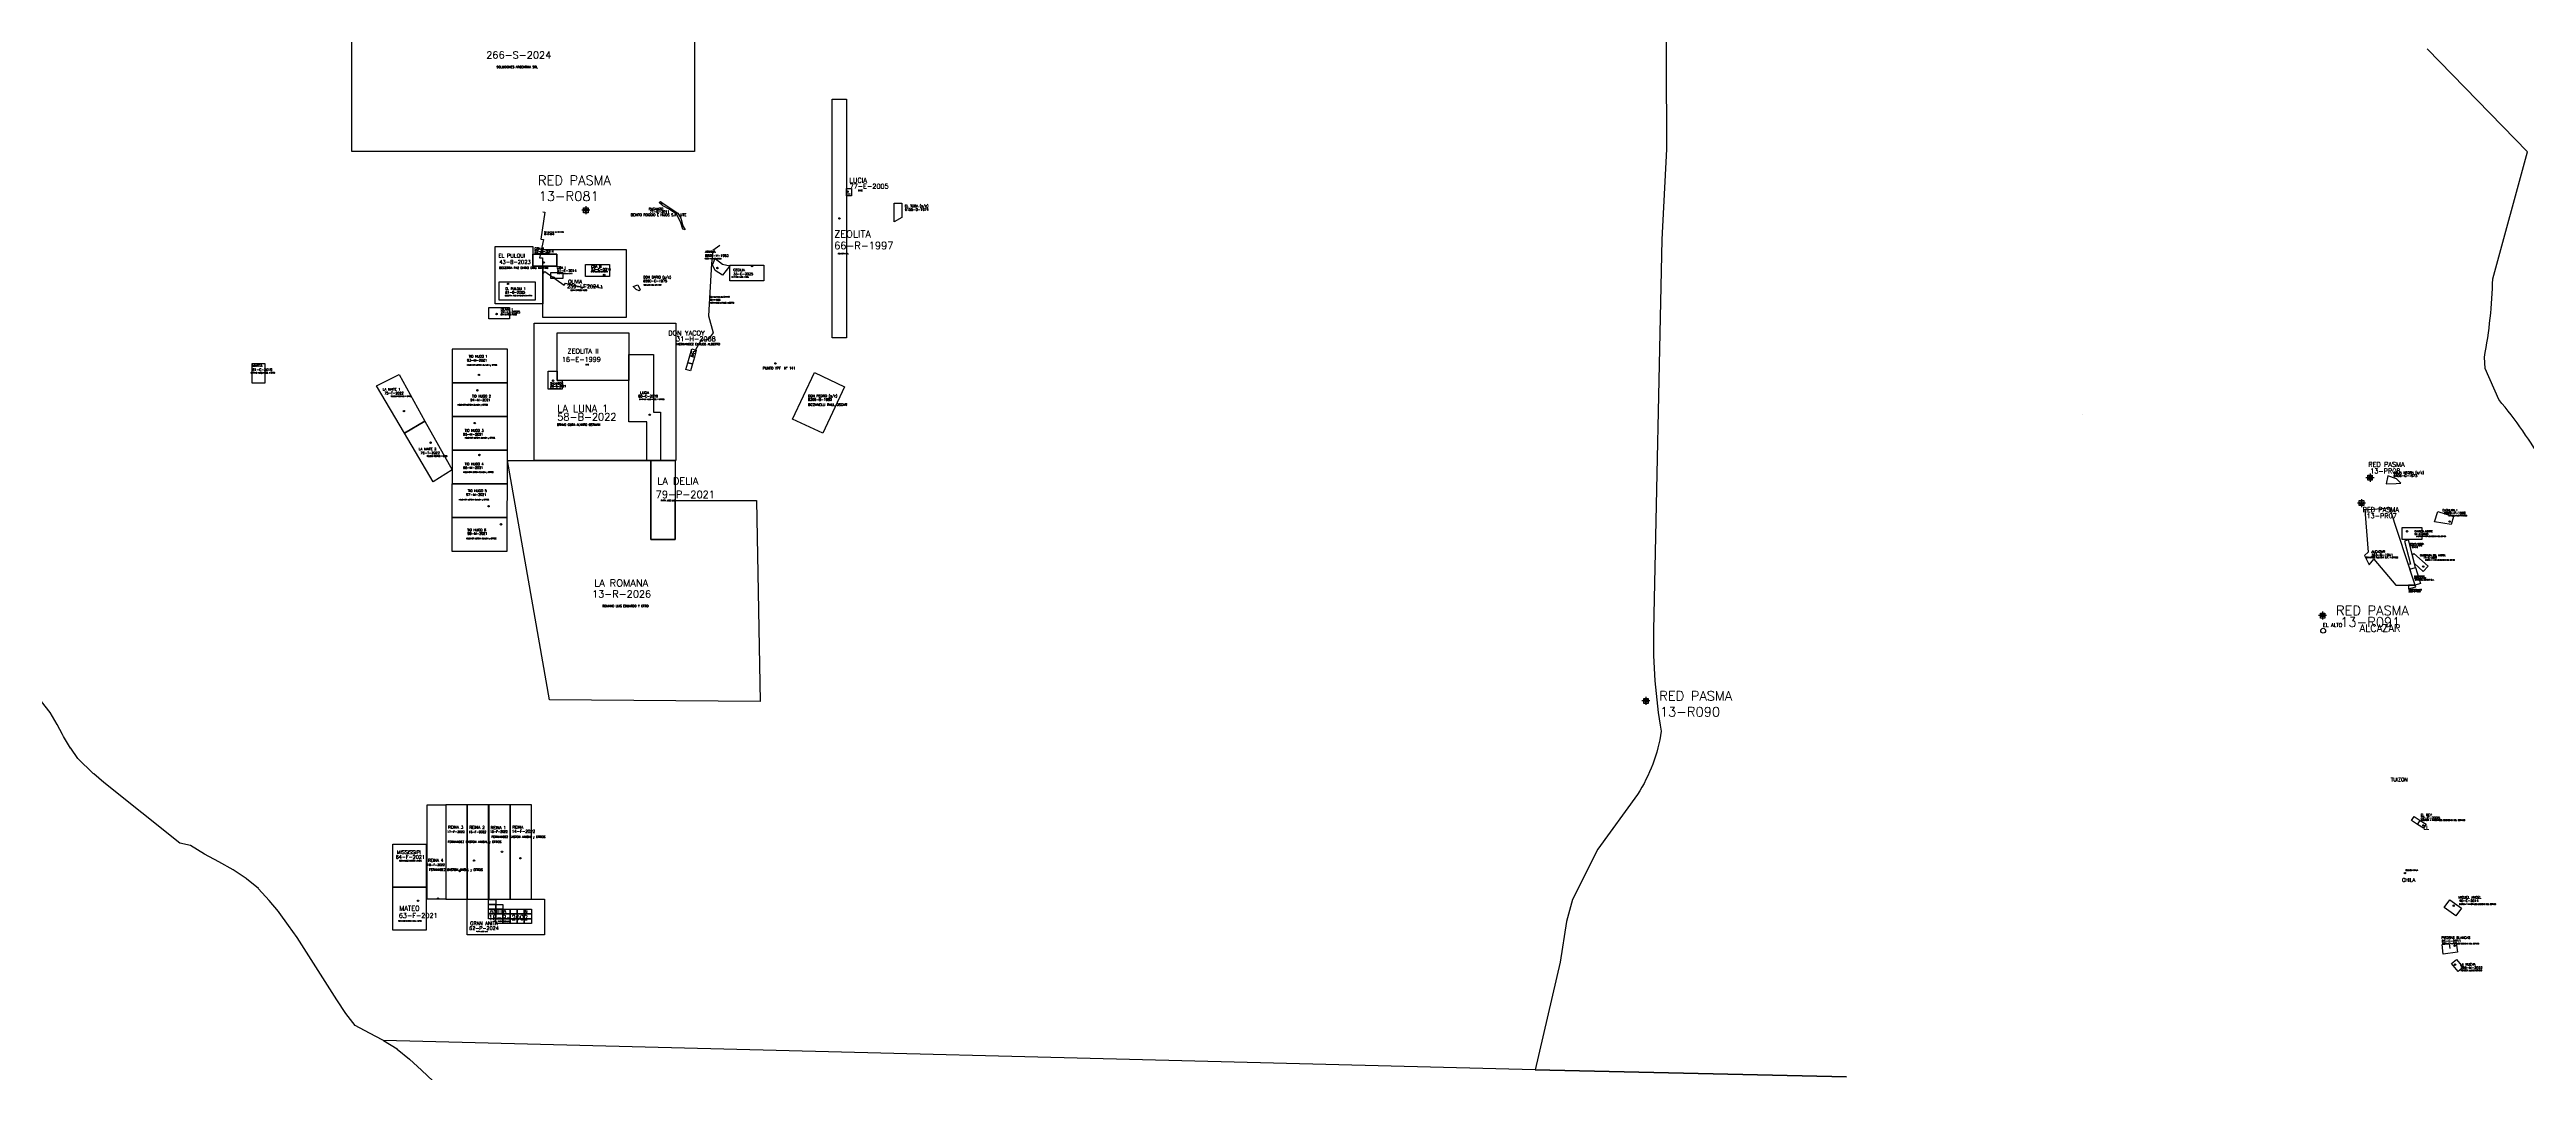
# Model space of a CAD drawing. Header units: metres. Extents: x -4406421 to 6012633, y 6449185 to 13337258.
# Drawn here: x 3349728 to 3453502, y 6622378 to 6665276 of the extents above; entities that cross this region are included whole.
import ezdxf

# ---------------------------------------------------------------- set-up
doc = ezdxf.new("R2010")
doc.units = ezdxf.units.M
doc.header["$LTSCALE"] = 20
doc.header["$MEASUREMENT"] = 0
doc.header["$PDMODE"] = 66
doc.header["$PDSIZE"] = 1
doc.linetypes.add('ACAD_ISO14W100', pattern=[25.5, 12, -3, 0.5, -3, 0.5, -3, 0.5, -3])
for name, color, linetype in [('CAMINOS', 7, 'CONTINUOUS'), ('CANTERAS', 6, 'CONTINUOUS'), ('CATEOS', 7, 'CONTINUOUS'), ('LIMDEP', 9, 'CONTINUOUS'), ('MANIFEST', 1, 'CONTINUOUS'), ('MANIFEST-TEMP', 3, 'CONTINUOUS'), ('MINAS', 76, 'CONTINUOUS'), ('P.A.S.M.A puntos', 241, 'CONTINUOUS'), ('SERVIDUMBRE', 44, 'CONTINUOUS')]:
    doc.layers.add(name, color=color, linetype=linetype)
doc.layers.add('TITULARES', color=7, linetype='CONTINUOUS', true_color=0x04fbc6)
doc.styles.add('ROMANS', font='romans.shx', dxfattribs={"oblique": 1.17516e-08, "height": 3})

msp = doc.modelspace()

# ---------------------------------------------------------------- linework, layer by layer
at = {"layer": 'CAMINOS', "linetype": 'Continuous'}
msp.add_circle((3380139, 6652111), 30, dxfattribs=at)
at = {"layer": 'CAMINOS', "color": 2, "ltscale": 100}
msp.add_circle((3444986, 6640904), 100, dxfattribs=at)
at = {"layer": 'CAMINOS', "color": 2}
msp.add_circle((3448410, 6630741), 30, dxfattribs=at)
at = {"layer": 'CANTERAS', "ltscale": 100}
for points in [[(3375275, 6658860), (3375332, 6658904), (3375472, 6658784), (3375720, 6658633), (3376046, 6658407), (3376174, 6658199), (3376264, 6657888), (3376361, 6657716), (3376254, 6657735), (3376157, 6658055), (3375993, 6658373), (3375682, 6658586), (3375416, 6658723)], [(3377622, 6656510), (3377929, 6656274), (3378227, 6656199), (3377917, 6655808), (3377620, 6656007), (3377502, 6656248)], [(3450346, 6645356), (3449649, 6645470), (3449783, 6645899), (3450451, 6645690)]]:
    msp.add_lwpolyline(points, close=True, dxfattribs=at)
at = {"layer": 'CANTERAS', "linetype": 'Continuous'}
for points in [[(3385110, 6658051), (3385110, 6658827), (3385437, 6658827), (3385437, 6658231)], [(3374179, 6655332), (3374375, 6655404), (3374472, 6655197), (3374432, 6655157), (3374305, 6655206)], [(3380862, 6649779), (3381771, 6651727), (3383039, 6651136), (3382131, 6649187)], [(3447773, 6646043), (3446733, 6645960), (3446869, 6644198), (3446712, 6644061), (3446913, 6643673), (3447109, 6643910), (3448031, 6642809), (3448837, 6642811)], [(3448560, 6642810), (3448561, 6642662), (3448865, 6642745), (3448837, 6642811)], [(3448617, 6643478), (3448847, 6643553), (3449067, 6642883), (3448837, 6642811)]]:
    msp.add_lwpolyline(points, close=True, dxfattribs=at)
at = {"layer": 'CANTERAS'}
msp.add_lwpolyline([(3447698, 6647398), (3447620, 6647057), (3448043, 6647072), (3448236, 6647089), (3448058, 6647272)], close=True, dxfattribs=at)
at = {"layer": 'CANTERAS', "linetype": 'Continuous'}
msp.add_lwpolyline([(3448552, 6643675), (3448617, 6643478), (3448847, 6643553), (3448563, 6644717), (3448386, 6644659), (3448640, 6643696), (3448552, 6643675)], dxfattribs=at)
at = {"layer": 'CANTERAS', "ltscale": 100}
for centre in [(3375372, 6658815), (3377712, 6656112), (3450281, 6645481)]:
    msp.add_circle(centre, 30, dxfattribs=at)
at = {"layer": 'CATEOS', "color": 0, "ltscale": 100}
for points in [[(3362400, 6667855), (3370500, 6667855), (3370500, 6668000), (3376750, 6668000), (3376750, 6661000), (3362400, 6661000)], [(3370392, 6656893), (3373883, 6656893), (3373883, 6654036), (3370392, 6654036), (3370392, 6656194), (3370980, 6656194), (3370980, 6656692), (3370392, 6656692)], [(3370038, 6653807), (3375972, 6653807), (3375972, 6648043), (3370038, 6648043)], [(3367228, 6629646), (3370465, 6629646), (3370465, 6628146), (3367228, 6628146)]]:
    msp.add_lwpolyline(points, close=True, dxfattribs=at)
at = {"layer": 'CATEOS', "ltscale": 100}
for points in [[(3368392, 6657011), (3369977, 6657011), (3369977, 6656194), (3370392, 6656194), (3370392, 6654611), (3368392, 6654611)], [(3368911, 6648043), (3374920, 6648043), (3374920, 6644734), (3375936, 6644735), (3375936, 6646369), (3379343, 6646369), (3379504, 6637929), (3370675, 6638007)], [(3374920, 6648043), (3375936, 6648043), (3375936, 6644735), (3374920, 6644734)], [(3364105, 6631953), (3365502, 6631953), (3365502, 6630149), (3364105, 6630149)]]:
    msp.add_lwpolyline(points, close=True, dxfattribs=at)
at = {"layer": 'LIMDEP', "linetype": 'Continuous'}
for points in [[(3417442, 6668671), (3417470, 6661099), (3417277, 6657306), (3416930, 6640929, 0.0487123), (3417251, 6636685, -0.1046921), (3416262, 6634039), (3414599, 6631742), (3413540, 6629627), (3413278, 6628716), (3413013, 6627006), (3411975, 6622485), (3363726, 6623715), (3363697, 6623737), (3363127, 6624029), (3362537, 6624343), (3362137, 6624859), (3361765, 6625420), (3360099, 6628038), (3359746, 6628544), (3359346, 6629082), (3359316, 6629126), (3358926, 6629597), (3358487, 6630080), (3358477, 6630091), (3357982, 6630506), (3357963, 6630516), (3357420, 6630875), (3356820, 6631211), (3356220, 6631536), (3355639, 6631894), (3355186, 6631999), (3351999, 6634540), (3351581, 6634900), (3351562, 6634911), (3350919, 6635545), (3350615, 6635974), (3350605, 6635985), (3350310, 6636469), (3350271, 6636546), (3350044, 6636975), (3349748, 6637481), (3349396, 6637931)], [(3417442, 6668671), (3417470, 6661099), (3417277, 6657306), (3416930, 6640929, 0.0487123), (3417251, 6636685, -0.1046921), (3416262, 6634039), (3414599, 6631742), (3413540, 6629627), (3413278, 6628716), (3413013, 6627006), (3411975, 6622485), (3425010, 6622196, 0.0769734)], [(3454238, 6647879, 0.0431742), (3452341, 6650598), (3451778, 6651903), (3451737, 6652369, 0.0430727), (3452088, 6655663), (3453548, 6660979), (3449348, 6665306)], [(3454238, 6647879, 0.0431742), (3452341, 6650598), (3451778, 6651903), (3451737, 6652369, 0.0430727), (3452088, 6655663), (3453548, 6660979)]]:
    msp.add_lwpolyline(points, format="xyb", dxfattribs=at)
for points in [[(3449348, 6665306), (3453548, 6660979)], [(3425010, 6622196), (3411975, 6622485), (3363726, 6623715), (3364297, 6623367), (3364297, 6623356), (3364811, 6622941), (3365306, 6622471), (3365802, 6622011)]]:
    msp.add_lwpolyline(points, dxfattribs=at)
at = {"layer": 'LIMDEP', "linetype": 'ACAD_ISO14W100', "ltscale": 100}
msp.add_point((3434919, 6649990), dxfattribs=at)
at = {"layer": 'MANIFEST', "linetype": 'Continuous'}
msp.add_lwpolyline([(3382521, 6663191), (3383121, 6663191), (3383121, 6653191), (3382521, 6653191)], close=True, dxfattribs=at)
at = {"layer": 'MANIFEST', "ltscale": 100}
for points in [[(3369977, 6656692), (3370980, 6656692), (3370980, 6656194), (3369977, 6656194)], [(3372184, 6656261), (3373186, 6656261), (3373186, 6655763), (3372184, 6655763)], [(3378230, 6656237), (3379660, 6656237), (3379660, 6655572), (3378230, 6655572)], [(3370728, 6655927), (3371229, 6655927), (3371229, 6655677), (3370728, 6655677)], [(3371000, 6653400), (3374000, 6653400), (3374000, 6651400), (3371000, 6651400)], [(3370625, 6651027), (3370625, 6651783), (3371000, 6651783), (3371000, 6651400), (3371205, 6651400), (3371205, 6651027)], [(3366590, 6649881), (3366590, 6648473), (3368912, 6648473), (3368915, 6649881)], [(3448295, 6645231), (3449119, 6645231), (3449119, 6644727), (3448295, 6644727)], [(3448721, 6644067), (3448790, 6644142), (3449382, 6643604), (3449180, 6643382), (3448805, 6643722)], [(3366334, 6633608), (3366334, 6629647), (3365545, 6629647), (3365545, 6633608)], [(3367229, 6633608), (3366334, 6633608), (3366334, 6629647), (3367229, 6629647)], [(3368126, 6633608), (3367231, 6633608), (3367231, 6629647), (3368126, 6629647)], [(3369021, 6633608), (3368127, 6633608), (3368127, 6629647), (3369021, 6629647)], [(3369915, 6633608), (3369020, 6633608), (3369020, 6629647), (3369915, 6629647)], [(3450054, 6629296), (3450289, 6629620), (3450775, 6629268), (3450540, 6628944)], [(3450013, 6627346), (3449965, 6627743), (3450561, 6627815), (3450609, 6627418)], [(3450576, 6627113), (3450851, 6626784), (3450635, 6626607), (3450358, 6626946)]]:
    msp.add_lwpolyline(points, close=True, dxfattribs=at)
at = {"layer": 'MANIFEST', "color": 1, "ltscale": 100}
for points in [[(3368568, 6655537), (3370069, 6655537), (3370069, 6654763), (3368568, 6654763)], [(3368130, 6654462), (3369004, 6654462), (3369004, 6653979), (3368130, 6653979)], [(3358749, 6652113), (3358749, 6651289), (3358217, 6651289), (3358217, 6652113)], [(3366590, 6652716), (3366590, 6651303), (3368917, 6651303), (3368919, 6652716)], [(3374000, 6652486), (3375031, 6652486), (3375031, 6650072), (3375332, 6650072), (3375332, 6648043), (3374749, 6648043), (3374749, 6649657), (3374000, 6649657)], [(3364595, 6649187), (3363429, 6651167), (3364374, 6651645), (3365457, 6649695)], [(3366590, 6651303), (3366590, 6649881), (3368917, 6649881), (3368917, 6651303)], [(3365794, 6647152), (3364595, 6649187), (3365457, 6649695), (3366590, 6647655)], [(3366590, 6648473), (3366590, 6647060), (3368910, 6647060), (3368912, 6648473)], [(3366588, 6647060), (3366588, 6645647), (3368907, 6645647), (3368910, 6647059)], [(3366588, 6645647), (3366588, 6644234), (3368907, 6644234), (3368907, 6645647)], [(3364105, 6630149), (3365502, 6630149), (3365502, 6628344), (3364105, 6628344)]]:
    msp.add_lwpolyline(points, close=True, dxfattribs=at)
at = {"layer": 'MANIFEST', "linetype": 'Continuous'}
msp.add_circle((3382821, 6658191), 30, dxfattribs=at)
at = {"layer": 'MANIFEST', "ltscale": 100}
for centre in [(3370431, 6656344), (3379164, 6656194), (3370848, 6655712), (3372965, 6655819), (3370827, 6651387), (3374872, 6649961), (3367544, 6649607), (3448502, 6645071), (3449179, 6643592), (3367514, 6631265), (3369455, 6631362), (3366908, 6630829), (3366003, 6629673), (3450455, 6629374), (3450490, 6627694), (3450514, 6626901)]:
    msp.add_circle(centre, 30, dxfattribs=at)
at = {"layer": 'MANIFEST', "color": 1, "ltscale": 100}
for centre in [(3368941, 6655449), (3368458, 6654184), (3358614, 6651704), (3367654, 6650985), (3367718, 6651632), (3364576, 6650113), (3374872, 6649961), (3365690, 6648787), (3367739, 6648273), (3368123, 6646123), (3365171, 6629581)]:
    msp.add_circle(centre, 30, dxfattribs=at)
at = {"layer": 'MANIFEST', "lineweight": 25, "ltscale": 100}
msp.add_circle((3368686, 6631634), 30, dxfattribs=at)
at = {"layer": 'MANIFEST-TEMP', "color": 5, "ltscale": 100}
msp.add_lwpolyline([(3450263, 6627779), (3450287, 6627581)], dxfattribs=at)
at = {"layer": 'MANIFEST-TEMP', "color": 1, "ltscale": 100}
msp.add_circle((3368642, 6645365), 30, dxfattribs=at)
at = {"layer": 'MANIFEST-TEMP', "ltscale": 100}
msp.add_circle((3450281, 6645481), 30, dxfattribs=at)
at = {"layer": 'MINAS', "ltscale": 100}
for points in [[(3383121, 6659441), (3383321, 6659441), (3383321, 6659141), (3383121, 6659141)], [(3376472, 6652143), (3376664, 6652089), (3376583, 6651800), (3376391, 6651854)], [(3376553, 6652432), (3376745, 6652378), (3376664, 6652089), (3376472, 6652143)], [(3376634, 6652721), (3376826, 6652667), (3376745, 6652378), (3376553, 6652432)], [(3448794, 6633115), (3449044, 6632950), (3449295, 6632785), (3449185, 6632618), (3448935, 6632783), (3448684, 6632948)], [(3368120, 6629427), (3368120, 6629627), (3368420, 6629627), (3368420, 6629427)], [(3368120, 6629227), (3368120, 6629427), (3368420, 6629427), (3368420, 6629227)], [(3368120, 6629027), (3368120, 6629227), (3368420, 6629227), (3368420, 6629027)], [(3368420, 6629227), (3368420, 6629427), (3368720, 6629427), (3368720, 6629227)], [(3368420, 6629027), (3368420, 6629227), (3368720, 6629227), (3368720, 6629027)], [(3368720, 6629027), (3368720, 6629227), (3369020, 6629227), (3369020, 6629027)], [(3369020, 6629027), (3369020, 6629227), (3369320, 6629227), (3369320, 6629027)], [(3369320, 6629027), (3369320, 6629227), (3369620, 6629227), (3369620, 6629027)], [(3369620, 6629027), (3369620, 6629227), (3369920, 6629227), (3369920, 6629027)], [(3368120, 6628827), (3368120, 6629027), (3368420, 6629027), (3368420, 6628827)], [(3368420, 6628827), (3368420, 6629027), (3368720, 6629027), (3368720, 6628827)], [(3368420, 6628627), (3368420, 6628827), (3368720, 6628827), (3368720, 6628627)], [(3368720, 6628827), (3368720, 6629027), (3369020, 6629027), (3369020, 6628827)], [(3368720, 6628627), (3368720, 6628827), (3369020, 6628827), (3369020, 6628627)], [(3369020, 6628827), (3369020, 6629027), (3369320, 6629027), (3369320, 6628827)], [(3369020, 6628627), (3369020, 6628827), (3369320, 6628827), (3369320, 6628627)], [(3369320, 6628827), (3369320, 6629027), (3369620, 6629027), (3369620, 6628827)], [(3369320, 6628627), (3369320, 6628827), (3369620, 6628827), (3369620, 6628627)], [(3369620, 6628827), (3369620, 6629027), (3369920, 6629027), (3369920, 6628827)], [(3369620, 6628627), (3369620, 6628827), (3369920, 6628827), (3369920, 6628627)]]:
    msp.add_lwpolyline(points, close=True, dxfattribs=at)
for points in [[(3448935, 6632783), (3449044, 6632950)], [(3369320, 6629015), (3369320, 6629015)]]:
    msp.add_lwpolyline(points, dxfattribs=at)
for centre in [(3383164, 6659315), (3376670, 6652464), (3449185, 6632738), (3369705, 6629052)]:
    msp.add_circle(centre, 30, dxfattribs=at)
at = {"layer": 'MINAS', "linetype": 'Continuous'}
msp.add_circle((3369705, 6629052), 30, dxfattribs=at)
at = {"layer": 'P.A.S.M.A puntos', "ltscale": 100}
for p, q in [((3372365, 6658534), (3372028, 6658534)), ((3372365, 6658534), (3372028, 6658534)), ((3372197, 6658703), (3372197, 6658365)), ((3372197, 6658703), (3372197, 6658365)), ((3445131, 6641540), (3444793, 6641540)), ((3445131, 6641540), (3444793, 6641540)), ((3444962, 6641708), (3444962, 6641371)), ((3444962, 6641708), (3444962, 6641371)), ((3416778, 6637957), (3416441, 6637957)), ((3416778, 6637957), (3416441, 6637957)), ((3416610, 6638126), (3416610, 6637789)), ((3416610, 6638126), (3416610, 6637789))]:
    msp.add_line(p, q, dxfattribs=at)
at = {"layer": 'P.A.S.M.A puntos', "color": 61, "ltscale": 100}
for p, q in [((3447116, 6647321), (3446778, 6647321)), ((3446947, 6647490), (3446947, 6647152)), ((3446758, 6646255), (3446420, 6646255)), ((3446589, 6646424), (3446589, 6646087))]:
    msp.add_line(p, q, dxfattribs=at)
at = {"layer": 'P.A.S.M.A puntos', "ltscale": 100}
for points in [[(3372104, 6658640), (3372289, 6658640), (3372289, 6658428), (3372104, 6658428)], [(3372104, 6658640), (3372289, 6658640), (3372289, 6658428), (3372104, 6658428)], [(3444869, 6641646), (3445055, 6641646), (3445055, 6641434), (3444869, 6641434)], [(3444869, 6641646), (3445055, 6641646), (3445055, 6641434), (3444869, 6641434)], [(3416517, 6638063), (3416702, 6638063), (3416702, 6637851), (3416517, 6637851)], [(3416517, 6638063), (3416702, 6638063), (3416702, 6637851), (3416517, 6637851)]]:
    msp.add_lwpolyline(points, close=True, dxfattribs=at)
at = {"layer": 'P.A.S.M.A puntos', "color": 61, "ltscale": 100}
for points in [[(3446854, 6647427), (3447040, 6647427), (3447040, 6647215), (3446854, 6647215)], [(3446496, 6646361), (3446682, 6646361), (3446682, 6646149), (3446496, 6646149)]]:
    msp.add_lwpolyline(points, close=True, dxfattribs=at)
at = {"layer": 'P.A.S.M.A puntos', "ltscale": 100}
for centre in [(3372197, 6658534), (3372197, 6658534), (3444962, 6641540), (3444962, 6641540), (3416610, 6637957), (3416610, 6637957)]:
    msp.add_circle(centre, 60, dxfattribs=at)
at = {"layer": 'P.A.S.M.A puntos', "color": 61, "ltscale": 100}
for centre in [(3446951, 6647321), (3446589, 6646256)]:
    msp.add_circle(centre, 60, dxfattribs=at)
at = {"layer": 'SERVIDUMBRE', "lineweight": 30, "ltscale": 100}
for points in [[(3370389, 6658462), (3370476, 6658453), (3370312, 6657318), (3370429, 6657309), (3370249, 6656539), (3370385, 6656539), (3370390, 6655867), (3370482, 6655970), (3371291, 6655390), (3371344, 6655483), (3372128, 6655298), (3372133, 6655429), (3372883, 6655269), (3372858, 6655400)], [(3377818, 6657053), (3377521, 6656841), (3377458, 6656300), (3377336, 6654103), (3377527, 6653392), (3377328, 6653116), (3377017, 6653075), (3376739, 6652577)]]:
    msp.add_lwpolyline(points, dxfattribs=at)

# ---------------------------------------------------------------- texts
at = {"layer": 'CAMINOS', "linetype": 'Continuous', "style": 'ROMANS', "oblique": 0}
msp.add_text('PUNTO YPF  N° 141', height=100, dxfattribs=at).set_placement((3379612, 6651863))
at = {"layer": 'CAMINOS', "color": 2, "style": 'ROMANS', "oblique": 0}
for s, height, p in [('EL ALTO', 150, (3444977, 6641065)), ('ALCAZAR', 300, (3446512, 6640861)), ('CHILA', 150, (3448289, 6630376)), ('ESCUELA CHILA', 50, (3448441, 6630836))]:
    msp.add_text(s, height=height, dxfattribs=at).set_placement(p)
at = {"layer": 'CAMINOS', "style": 'ROMANS', "oblique": 0}
msp.add_text('TUIZON', height=150, dxfattribs=at).set_placement((3447819, 6634585))
at = {"layer": 'CANTERAS', "linetype": 'Continuous', "style": 'ROMANS', "oblique": 0}
for s, height, p in [('BENITO ROGGIO E HIJOS S.A -UTE', 100, (3374084, 6658293)), ('PAGANZO', 100, (3374831, 6658540)), ('71-B-2011', 100, (3374874, 6658420)), ('6155-D-1974', 100, (3385562, 6658516)), ('EL TOBA (s/c)', 100, (3385565, 6658668)), ('VESELY MARIO FRANCISCO', 40, (3377175, 6656479)), ('ANAMA ', 100, (3377199, 6656746)), ('8859-V-1983', 100, (3377194, 6656586)), ('6590-C-1975', 100, (3374601, 6655519)), ('DON DARIO (s/c)', 100, (3374605, 6655678)), ('CEBALLOS ADEL LEONARDO', 40, (3374627, 6655385)), ('BIZZANELLI RAUL OSCAR', 100, (3381502, 6650334)), ('8396-B-1980', 100, (3381508, 6650549)), ('DON PEDRO (s/c)', 100, (3381510, 6650701)), ('AGUA NEGRA (s/c)', 100, (3447935, 6647485)), ('6406-G-1975', 100, (3447931, 6647353)), ('CATALINA I', 90, (3449981, 6645911)), ('9699-P-1990', 90, (3450053, 6645793)), ('CARUSO CARLOS FRANCISCO', 40, (3450246, 6645704)), ('GRANITOS ALCAZAR S.A. Y OTROS', 60, (3446775, 6643943)), ('363-G-1941', 100, (3446997, 6644030)), ('ALCAZAR', 100, (3447007, 6644167)), ('7428-E-1978', 50, (3448633, 6644447)), ('DIFUNTA CORREA', 50, (3448635, 6644519)), ('E.M.S.E', 50, (3448711, 6644374)), ('3838-G-1965', 50, (3448564, 6642524)), ('SANTO DOMINGO', 50, (3448565, 6642595)), ('8569-G-1981', 50, (3448807, 6643087)), ('DON ORESTE', 50, (3448809, 6643158)), ('GRANITOS ALCAZAR S.A.', 50, (3448834, 6643016))]:
    msp.add_text(s, height=height, dxfattribs=at).set_placement(p)
at = {"layer": 'CATEOS', "color": 0, "linetype": 'Continuous', "style": 'ROMANS', "oblique": 0}
for s, p in [('266-S-2024', (3368024, 6664897)), ('58-B-2022', (3371000, 6649721)), ('LA LUNA 1', (3371000, 6650070)), ('13-R-2026', (3372454, 6642295)), ('LA ROMANA', (3372544, 6642753))]:
    msp.add_text(s, height=300, dxfattribs=at).set_placement(p)
at = {"layer": 'CATEOS', "style": 'ROMANS', "oblique": 0}
for s, p in [('EL PULQUI', (3368532, 6656549)), ('43-B-2023', (3368568, 6656287))]:
    msp.add_text(s, height=160, dxfattribs=at).set_placement(p)
at = {"layer": 'CATEOS', "linetype": 'Continuous', "style": 'ROMANS', "oblique": 0}
for s, height, p in [('259-L-2024', 150, (3371412, 6655265)), ('OLIVIA', 150, (3371454, 6655467)), ('79-P-2021', 300, (3375124, 6646467)), ('LA DELIA', 300, (3375187, 6647029)), ('64-F-2021', 150, (3364235, 6631341)), ('MISSISSIPI', 150, (3364277, 6631542)), ('62-P-2024', 150, (3367309, 6628355)), ('GRAN ANITA', 150, (3367351, 6628556))]:
    msp.add_text(s, height=height, dxfattribs=at).set_placement(p)
at = {"layer": 'MANIFEST', "linetype": 'Continuous', "style": 'ROMANS', "oblique": 0}
for s, height, p in [('ZEOLITA', 300, (3382600, 6657390)), ('66-R-1997', 300, (3382600, 6656905)), ('52-E-2014', 100, (3370039, 6656763)), ('CBA II', 100, (3370050, 6656875)), ('CBA I', 100, (3370982, 6656077)), ('51-E-2014', 100, (3370990, 6655953)), ('CBA III', 100, (3372423, 6656123)), ('53-C-2014', 100, (3372423, 6656008)), ('CECILIA', 100, (3378377, 6655985)), ('81-B-2025', 100, (3368824, 6655041)), ('EL PULQUI 1', 100, (3368822, 6655192)), ('33-C-2025', 100, (3378375, 6655814)), ('OLIVIA I', 100, (3368632, 6654328)), ('24-L-2025', 100, (3368632, 6654213)), ('MARTA', 100, (3358232, 6651969)), ('93-M-2021', 100, (3367219, 6652196)), ('TIO HUGO 1', 100, (3367286, 6652356)), ('16-E-1999', 200, (3371190, 6652180)), ('ZEOLITA II', 200, (3371429, 6652529)), ('61-C-2019', 100, (3358230, 6651797)), ('SALVADOR', 80, (3370712, 6651229)), ('80-S-2021', 80, (3370712, 6651114)), ('LUCIA', 100, (3374475, 6650835)), ('94-M-2021', 100, (3367361, 6650529)), ('TIO HUGO 2', 100, (3367428, 6650689)), ('60-C-2019', 100, (3374393, 6650689)), ('95-M-2021', 100, (3367056, 6649090)), ('TIO HUGO 3', 100, (3367123, 6649250)), ('96-M-2021', 100, (3367054, 6647686)), ('TIO HUGO 4', 100, (3367121, 6647846)), ('TIO HUGO 5', 100, (3367254, 6646722)), ('97-M-2021', 100, (3367186, 6646562)), ('TIO HUGO 6', 100, (3367227, 6645081)), ('98-M-2021', 100, (3367234, 6644930)), ('CANTERA NORTE', 70, (3448813, 6645042)), ('51-E-2023', 70, (3448815, 6644925)), ('QUEBRADA DEL MISTOL', 70, (3449045, 6644036)), ('14-E-2024', 70, (3449186, 6643930)), ('17-F-2022', 90, (3366388, 6632427)), ('REINA 3', 120, (3366424, 6632604)), ('16-F-2022', 90, (3367287, 6632420)), ('REINA 2', 120, (3367323, 6632596)), ('15-F-2022', 90, (3368189, 6632435)), ('REINA 1', 120, (3368212, 6632585)), ('14-F-2022', 120, (3369095, 6632428)), ('REINA', 120, (3369121, 6632604)), ('REINA 4', 120, (3365588, 6631217)), ('18-F-2022', 90, (3365552, 6631040)), ('MATEO', 200, (3364383, 6629162)), ('MIGUEL ANGEL', 100, (3450648, 6629668)), ('40-E-2014', 100, (3450679, 6629530)), ('63-F-2021', 200, (3364358, 6628860)), ('PIEDRAS BLANCAS', 100, (3449944, 6627987)), ('25-E-2011', 100, (3449944, 6627839)), ('LA NUEVA', 100, (3450724, 6626863)), ('229-M-2022', 100, (3450734, 6626719))]:
    msp.add_text(s, height=height, dxfattribs=at).set_placement(p)
at = {"layer": 'MANIFEST', "color": 1, "linetype": 'Continuous', "style": 'ROMANS', "oblique": 0}
for s, p in [('LA MAITE 1', (3363687, 6650979)), ('75-T-2022', (3363758, 6650815)), ('LA MAITE 2', (3365199, 6648473)), ('76-T-2022', (3365271, 6648309))]:
    msp.add_text(s, height=100, dxfattribs=at).set_placement(p)
at = {"layer": 'MINAS', "linetype": 'Continuous', "style": 'ROMANS', "oblique": 0}
for s, height, p in [('LL', 100, (3383174, 6659157)), ('LUCIA', 200, (3383240, 6659690)), ('77-E-2005', 200, (3383248, 6659440)), ('DON YACOY', 200, (3375651, 6653282)), ('31-H-2008', 200, (3375975, 6653042)), ('LL', 100, (3376616, 6652524)), ('EL REY', 100, (3449068, 6633121)), ('32-E-2005', 100, (3449060, 6633004)), ('LL', 150, (3449195, 6632566)), ('ANITA', 200, (3368171, 6629043)), ('LL', 70, (3369659, 6629117)), ('18-P-2002', 200, (3368117, 6628772))]:
    msp.add_text(s, height=height, dxfattribs=at).set_placement(p)
at = {"layer": 'P.A.S.M.A puntos', "linetype": 'Continuous', "style": 'ROMANS', "oblique": 0}
for s, p in [('RED PASMA', (3370193, 6659590)), ('13-R081', (3370219, 6658923)), ('RED PASMA', (3445523, 6641553)), ('RED PASMA', (3445523, 6641553)), ('13-R091', (3445698, 6641065)), ('RED PASMA', (3417171, 6637971)), ('RED PASMA', (3417171, 6637971)), ('13-R090', (3417197, 6637304)), ('13-R090', (3417197, 6637304))]:
    msp.add_text(s, height=400, dxfattribs=at).set_placement(p)
at = {"layer": 'P.A.S.M.A puntos', "color": 61, "linetype": 'Continuous', "style": 'ROMANS', "oblique": 0}
for s, p in [('RED PASMA', (3446875, 6647776)), ('13-PR08', (3446953, 6647501)), ('RED PASMA', (3446635, 6645879)), ('13-PR07', (3446797, 6645621))]:
    msp.add_text(s, height=200, dxfattribs=at).set_placement(p)
at = {"layer": 'SERVIDUMBRE', "color": 44, "style": 'ROMANS', "oblique": 0}
for s, p in [('Servidumbre de CAMINO', (3370453, 6657596)), ('09-C-2016', (3370453, 6657508)), ('HERNANDEZ CARLOS ALBERTO', (3377403, 6654624)), ('Servidumbre de CAMINO', (3377411, 6654878)), ('68-H-2025', (3377415, 6654754))]:
    msp.add_text(s, height=50, dxfattribs=at).set_placement(p)
at = {"layer": 'TITULARES', "color": 160, "linetype": 'Continuous', "style": 'ROMANS'}
for s, height, p in [('SOLUCIONES ARGENTINA SRL', 90, (3368457, 6664498)), ('EMSE', 50, (3383615, 6659339)), ('BECERRA PAZ DARIO ERIC MARTIN', 90, (3368571, 6656078)), ('ENERGIA Y MINERALES SOCIEDAD DEL ESTADO', 20, (3370053, 6656714)), ('RECUPERAR SRL', 40, (3382760, 6656700)), ('ENERGIA Y MINERALES SOCIEDAD DEL ESTADO', 20, (3371011, 6655869)), ('CABALLERO ESTEBAN', 50, (3372411, 6655932)), ('CHIRINO HUGO ANGEL ', 50, (3378303, 6655711)), ('LUNA CARLOS HUGO', 50, (3368621, 6654137)), ('BECERRA PAZ DARIO ERIC MARTIN', 50, (3368803, 6654927)), ('HERNANDEZ CARLOS ALBERTO', 90, (3376007, 6652878)), ('MELCHIORI LORENA CLAUDIA y OTROS', 50, (3367219, 6652018)), ('EMSE', 40, (3372190, 6652045)), ('CHIRINO HUGO ANGEL Y OTRO', 50, (3358158, 6651694)), ('SULPHAMINE SRL', 40, (3370701, 6651038)), ('TOLEDO RODRIGO Y OTRO', 50, (3364019, 6650705)), ('MELCHIORI LORENA CLAUDIA y OTROS', 50, (3366826, 6650352)), ('CHIRINO HUGO ANGEL Y OTROS', 50, (3374438, 6650579)), ('MELCHIORI LORENA CLAUDIA y OTROS', 50, (3367129, 6648963)), ('BRAVO CURA ALVARO GERMAN', 90, (3370990, 6649498)), ('TOLEDO RODRIGO Y OTRO', 50, (3365531, 6648199)), ('MELCHIORI LORENA CLAUDIA y OTROS', 50, (3367067, 6647529)), ('MELCHIORI LORENA CLAUDIA y OTROS', 50, (3366879, 6646375)), ('MELCHIORI LORENA CLAUDIA y OTROS', 50, (3367183, 6644746)), ('ROMANO LUIS EDUARDO Y OTRO', 90, (3372887, 6641896)), ('FERNANDEZ GASTON ANIBAL y OTROS', 90, (3368249, 6632214)), ('ENERGIA Y MINERALES SOCIEDAD DEL ESTADO', 60, (3449088, 6632934)), ('FERNANDEZ GASTON ANIBAL y OTROS', 90, (3366409, 6632004)), ('FERNANDEZ GASTON ANIBAL y OTROS', 90, (3365628, 6630837)), ('ENERGIA Y MINERALES SOCIEDAD DEL ESTADO', 50, (3450684, 6629410)), ('FERNANDEZ GASTON ANIBAL Y OTRO', 40, (3364341, 6628708)), ('PARRA JOSE LUIS', 40, (3367615, 6628270)), ('PARRA JOSE LUIS', 40, (3368514, 6628693)), ('ENERGIA Y MINERALES SOCIEDAD DEL ESTADO', 50, (3449974, 6627757)), ('MENDIETA LUCAS HORACIO', 50, (3450754, 6626632))]:
    msp.add_text(s, height=height, dxfattribs=at).set_placement(p)
at = {"layer": 'TITULARES', "color": 5, "linetype": 'Continuous', "style": 'ROMANS', "oblique": 0}
for s, height, p in [('LUNA CARLOS HUGO', 50, (3371564, 6655156)), ('PARRA JOSE LUIS', 50, (3375348, 6646338)), ('ENERGIA Y MINERALES SOCIEDAD DEL ESTADO', 40, (3448894, 6644842)), ('ENERGIA Y MINERALES SOCIEDAD DEL ESTADO', 40, (3449265, 6643846)), ('FERNANDEZ GASTON ANIBAL', 50, (3364387, 6631232))]:
    msp.add_text(s, height=height, dxfattribs=at).set_placement(p)

doc.saveas('drawing.dxf')
